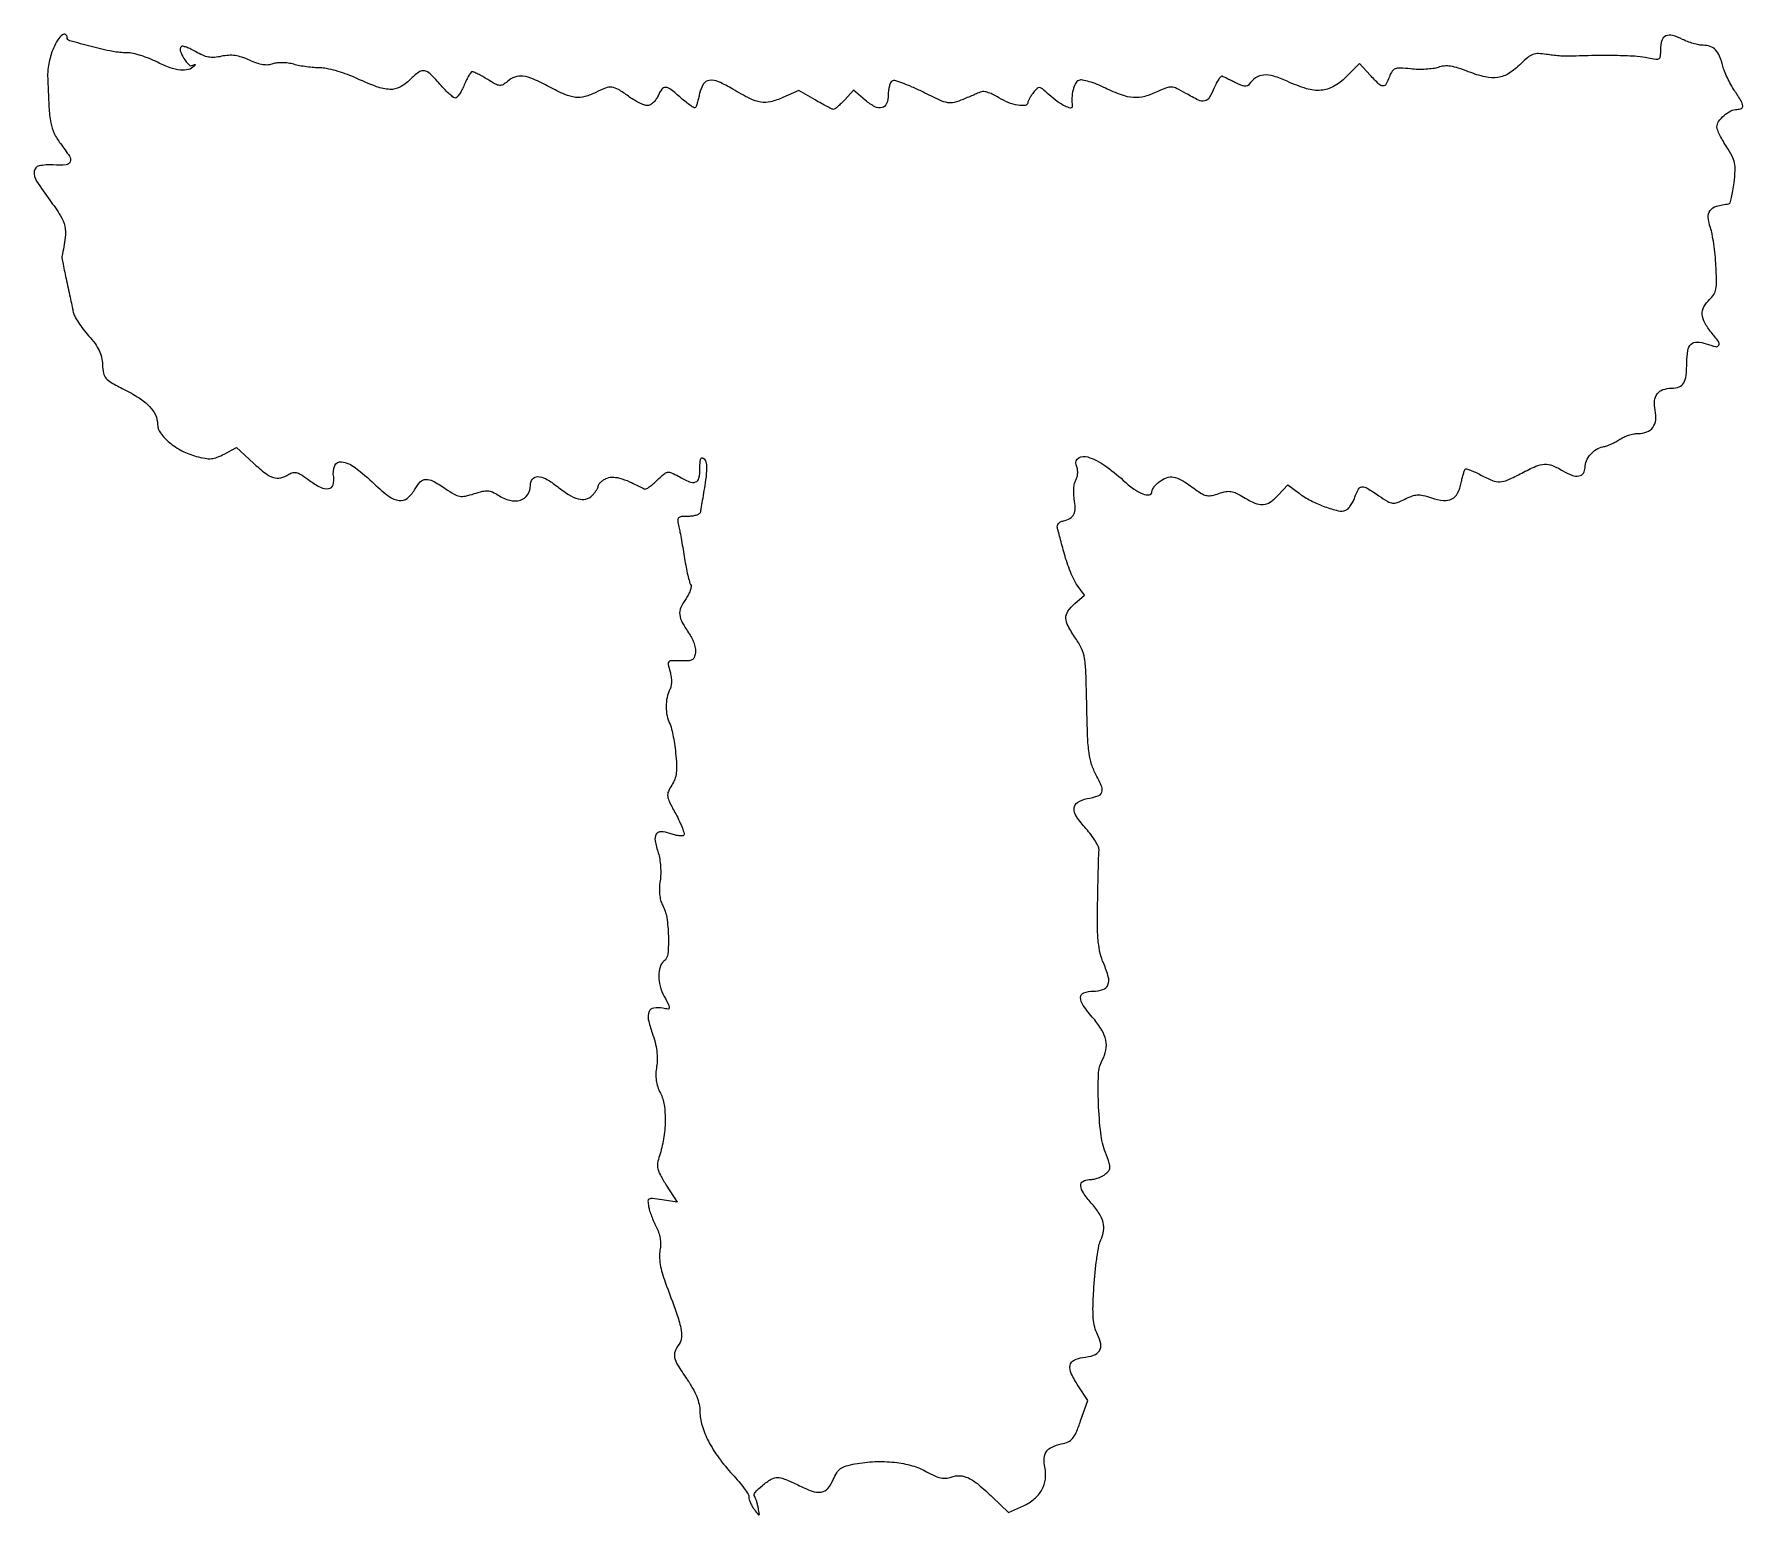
# Model space of a CAD drawing. Extents: x 0 to 454, y 0 to 393.
import ezdxf

# ---------------------------------------------------------------- set-up
doc = ezdxf.new("R2010")
doc.units = 0

msp = doc.modelspace()

# ---------------------------------------------------------------- linework, layer by layer
msp.add_lwpolyline([(5.375462, 389.25, 0.030456), (4.7506, 387.558799, 0.020783), (4.240549, 385.573438, 0.020996), (3.907783, 383.610427, 0.03913), (3.830882, 382, 0.005009), (4.172823, 373.566122, 0.034068), (4.666007, 369.428973, 0.064965), (5.584796, 366.623648, 0.051754), (7.25, 363.905609, -0.018407), (9.617767, 360.562712, -0.232532), (9.801134, 359.073564, -0.302823), (8.743915, 358.272722, -0.027907), (5.287425, 358.257533, 0.061079), (1.547903, 357.99308, 0.333035), (0.269686, 356.5797, 0.166697), (0.905277, 353.960884, 0.019038), (4.421022, 348.893218, -0.020757), (7.255325, 344.77767, -0.087429), (8.383238, 342.011464, -0.086292), (8.505219, 339.00829, -0.019923), (7.63828, 334, 0.097141), (7.631837, 333.633275, 0.002156), (7.950842, 331.884375, 0.004806), (8.354127, 329.835455, 0.003221), (8.852884, 327.5, -0.000899), (9.391063, 325.036038, -0.000925), (9.915092, 322.594157, -0.000894), (10.361679, 320.475602, -0.003944), (10.612734, 319.224789, 0.075371), (11.01624, 318.086453, 0.020618), (11.985804, 316.440515, 0.020356), (13.253644, 314.642936, 0.019935), (14.671916, 312.941389, -0.023297), (16.410076, 310.827337, -0.04801), (17.520057, 308.998893, -0.056749), (18.146654, 307.20631, -0.048791), (18.396537, 305.223949, 0.042517), (18.647894, 303.006413, 0.1298), (19.309384, 301.657768, 0.085858), (20.71616, 300.507691, 0.012405), (24, 298.759367, -0.02586), (28.091336, 296.437802, -0.058302), (30.849551, 294.18761, -0.080428), (32.447095, 291.899459, -0.112722), (33, 289.47811, 0.159297), (33.765387, 287.136678, 0.061305), (36.136529, 284.613447, 0.054607), (39.493009, 282.3908, 0.053241), (43.279262, 280.924803, 0.022044), (45.636123, 280.400353, 0.064612), (47.294724, 280.324291, 0.07141), (48.823318, 280.675427, 0.031417), (50.713174, 281.544868), (53.958761, 283.292733), (58.457038, 279.146366, 0.020404), (61.632174, 276.450696, 0.089144), (63.802841, 275.305988, 0.138401), (65.723668, 275.243695, 0.079067), (67.876855, 276.155168, -0.087905), (68.995612, 276.605764, -0.124036), (70.06487, 276.563739, -0.07478), (71.360854, 275.960919, -0.016737), (73.353081, 274.544263, 0.046217), (76.235721, 272.740064, 0.152888), (78.419636, 272.379912, 0.281666), (79.615301, 273.364915, 0.131114), (79.765229, 275.447792, -0.143606), (80.058036, 278.476497, -0.353928), (81.879702, 279.492638, -0.120489), (85.447366, 277.93632, -0.026448), (90.584571, 273.573635, 0.028456), (94.420062, 270.342816, 0.124792), (97.132617, 269.212437, 0.205812), (99.288529, 269.784611, 0.097328), (101.20349, 272.006323, -0.05569), (102.744904, 274.126641, -0.198877), (104.232564, 274.823916, -0.138585), (106.140483, 274.377699, -0.022925), (109.390701, 272.38048, 0.017872), (111.762922, 270.889561, 0.087943), (113.242105, 270.349733, 0.098375), (114.736488, 270.382051, 0.025264), (117.077112, 271.025449, -0.020236), (119.253364, 271.647254, -0.074578), (120.674313, 271.773995, -0.090975), (121.917919, 271.467855, -0.039325), (123.419093, 270.644969, 0.080956), (126.521905, 269.264993, 0.13829), (129.336695, 269.315433, 0.176634), (131.263399, 270.757199, 0.145697), (132, 273.231385, -0.160413), (132.545538, 274.888045, -0.237923), (133.883975, 275.563558, -0.125432), (136.019727, 275.019759, -0.041969), (138.730472, 273.233011, 0.023575), (142.150792, 270.793702, 0.075234), (144.701847, 269.647757, 0.125416), (146.708446, 269.602645, 0.140501), (148.394628, 270.537485, 0.02537), (149.009092, 271.217684, 0.028227), (149.528422, 271.933712, 0.029234), (149.896272, 272.58733, 0.11403), (150, 273.036245, -0.157425), (150.134411, 273.45257, -0.042847), (150.590914, 273.983447, -0.038906), (151.241659, 274.528417, -0.03201), (152.011621, 275.006219, -0.120967), (153.612049, 275.415956, -0.067726), (155.616761, 275.163289, -0.042064), (158.318768, 274.193178, -0.012697), (162.241618, 272.278009, 0.244695), (162.681457, 272.278183, 0.028044), (163.560776, 272.801011, 0.028736), (164.599677, 273.590717, 0.019499), (165.690947, 274.600038, -0.016427), (167.444459, 276.241965, -0.134131), (168.422189, 276.717915, -0.154237), (169.442828, 276.595149, -0.023818), (171.280369, 275.653875, 0.028481), (174.224558, 274.180203, 0.189905), (175.832466, 274.129072, 0.260628), (176.736144, 275.16497, 0.051902), (177, 277.7, -0.013399), (177.047532, 279.473343, -0.089796), (177.25, 280.327645, -0.338024), (177.615611, 280.530737, -0.161511), (178.124818, 280.275182, -0.167005), (178.676915, 279.145097, -0.044433), (178.747436, 277.112343, -0.025747), (178.407951, 273.909826, -0.00578), (177.486818, 268.5, 0.00546), (177.40612, 268.027892, 0.002697), (177.313404, 267.426562, 0.002676), (177.223897, 266.801524, 0.003908), (177.152314, 266.25, -0.204805), (176.871161, 265.764909, -0.069175), (176.140391, 265.362488, -0.054411), (175.102536, 265.09026, -0.036968), (173.883423, 265, 0.020366), (172.038469, 264.924821, 0.190694), (171.339025, 264.579749, 0.21647), (171.114118, 263.875831, 0.026824), (171.394441, 262.25, -0.008611), (171.696121, 260.814567, -0.002616), (172.104408, 258.629186, -0.002619), (172.53637, 256.175034, -0.002853), (172.930044, 253.785528, 0.008136), (173.328867, 251.514618, 0.01011), (173.776581, 249.41757, 0.008586), (174.216071, 247.679932, 0.072294), (174.536797, 246.940461, -0.178213), (174.664483, 246.31331, -0.047089), (174.411256, 245.304693, -0.041673), (173.883563, 244.133704, -0.0325), (173.128204, 242.959535, 0.060145), (171.903701, 240.8034, 0.129623), (171.64196, 238.926236, 0.097157), (172.325228, 236.814833, 0.024817), (174.23205, 233.748272, -0.04042), (174.938205, 232.529493, -0.034249), (175.484784, 231.144434, -0.03565), (175.806752, 229.80631, -0.076635), (175.819325, 228.748272, -0.068517), (175.486676, 227.582272, -0.169684), (174.88868, 226.941516, -0.110998), (173.834887, 226.658199, -0.021366), (171.845465, 226.660532, 0.011946), (169.478255, 226.707898, 0.202245), (168.775154, 226.408148, 0.248792), (168.579518, 225.730396, 0.01816), (169.062291, 223.782804, -0.03527), (169.350996, 222.420193, -0.039516), (169.430444, 221.081734, -0.043232), (169.302582, 219.881296, -0.074858), (168.966826, 218.938014, 0.076064), (168.270177, 216.965863, 0.046643), (168.037054, 214.506512, 0.04667), (168.263729, 212.049123, 0.076685), (168.9554, 210.083335, -0.060525), (169.364895, 209.029109, -0.01197), (169.819168, 207.050245, -0.01252), (170.237785, 204.705536, -0.011348), (170.554259, 202.264771, -0.014285), (170.800088, 199.106515, -0.04242), (170.722675, 196.937556, -0.058777), (170.311316, 195.241069, -0.056243), (169.51258, 193.659544, 0.043262), (168.613651, 191.988615, 0.137269), (168.445323, 190.742455, 0.080986), (168.913408, 189.230262, 0.009157), (170.575378, 186.038839, -0.013495), (171.584301, 184.059717, -0.020843), (172.33674, 182.293715, -0.016299), (172.829646, 180.847606, -0.277109), (172.712703, 180.379369, -0.199645), (172.292303, 180.205928, -0.030753), (171.371911, 180.265197, -0.030305), (170.236174, 180.479365, -0.022117), (169.005758, 180.848148, 0.070843), (166.660497, 181.308873, 0.279077), (165.416524, 180.642513, 0.182169), (165.109961, 178.90183, 0.033191), (165.942109, 175.675411, -0.040749), (166.327523, 174.081998, -0.022638), (166.548308, 172.093898, -0.022447), (166.590145, 170.047891, -0.033543), (166.426772, 168.267425, 0.029432), (166.24313, 166.431886, 0.035145), (166.294217, 164.69433, 0.03857), (166.570692, 163.146499, 0.059669), (167.065102, 161.883255, -0.084426), (168.188616, 158.535595, -0.032564), (168.631626, 153.639843, -0.028411), (168.482625, 148.936393, -0.200004), (167.440559, 146.950668, 0.146085), (166.405353, 145.397699, 0.076368), (166.065593, 143.077425, 0.064859), (166.439219, 140.358842, 0.053705), (167.506161, 137.635693, -0.004462), (168.751009, 135.195953, -0.143536), (168.867843, 134.545625, -0.408739), (168.538716, 134.275424, -0.025409), (167.16477, 134.468268, 0.083182), (164.744109, 134.527031, 0.260213), (163.49388, 133.574929, 0.158313), (163.295934, 131.53628, 0.031021), (164.324728, 127.94841, -0.022106), (165.090433, 125.447139, -0.030566), (165.537617, 123.143687, -0.03377), (165.672771, 121.005447, -0.040767), (165.500244, 119.001443, 0.033747), (165.308315, 117.086625, 0.043928), (165.405789, 115.327997, 0.045059), (165.804547, 113.649364, 0.038511), (166.513232, 111.974412, -0.084829), (167.512066, 108.834605, -0.038846), (167.775336, 104.53042, -0.036714), (167.348798, 99.801678, -0.039624), (166.237177, 95.309019, 0.044099), (165.781536, 93.394312, 0.094659), (165.84694, 91.883853, 0.068388), (166.493578, 90.209681, 0.015006), (168.070563, 87.549787), (170.967661, 82.981536), (166.939821, 83.625614, 0.009404), (164.4106, 83.981406, 0.14446), (163.551159, 83.837424, 0.293505), (163.214693, 83.284793, 0.040721), (163.362902, 81.884846, 0.030122), (163.646913, 80.758945, 0.013576), (164.147233, 79.319298, 0.013384), (164.759447, 77.82308, 0.017788), (165.399757, 76.5, -0.041553), (166.032169, 75.017624, -0.040763), (166.415687, 73.441582, -0.041137), (166.536128, 71.838581, -0.044164), (166.386441, 70.276046, 0.054156), (166.256536, 68.560336, 0.032384), (166.455638, 66.522222, 0.028596), (166.964591, 64.238764, 0.021033), (167.776717, 61.776046, -0.004158), (170.793539, 53.569649, -0.031011), (171.948525, 49.582609, -0.072918), (172.130917, 47.135228, -0.145338), (171.453017, 45.333383, 0.067518), (170.395478, 43.458928, 0.150582), (170.266096, 41.843464, 0.083978), (171.08047, 39.842754, 0.012105), (173.5, 36.136319, -0.020574), (175.06364, 33.650031, -0.033977), (176.14757, 31.419425, -0.0402), (176.786854, 29.38204, -0.055981), (177, 27.484269, 0.075359), (177.563992, 23.763492, 0.044076), (179.27726, 19.583193, 0.038736), (182.002502, 15.182692, 0.029168), (185.62742, 10.792841, -0.013258), (187.30204, 8.891384, -0.017603), (188.715555, 7.071345, -0.015016), (189.776354, 5.504362, -0.142215), (190, 4.733971, 0.076262), (190.100207, 4.080793, 0.028353), (190.429451, 3.209118, 0.027304), (190.90242, 2.283597, 0.02963), (191.46196, 1.44113, 0.003321), (192.454046, 0.141926, 0.30924), (192.669075, 0.072531, 0.37787), (192.777523, 0.245286, 0.003981), (192.518653, 1.753759, 0.015277), (192.321909, 2.683808, 0.014592), (192.066107, 3.614601, 0.014701), (191.792272, 4.422531, 0.049388), (191.547166, 4.923684, -0.334907), (191.647624, 6.003592, -0.034979), (193.607177, 7.872686, -0.038068), (195.933173, 9.518348, -0.135737), (197.674697, 10, -0.075722), (198.452946, 9.88146, -0.01424), (199.818559, 9.4125, -0.014935), (201.396066, 8.765655, -0.013187), (203, 8, 0.030094), (206.763275, 6.357314, 0.125395), (209.205402, 6.107553, 0.180676), (210.966486, 7.081253, 0.078273), (212.392162, 9.39615, -0.039306), (213.329049, 11.220832, -0.097616), (214.345352, 12.317156, -0.08612), (215.782321, 13.023432, -0.026063), (218.155582, 13.586377, -0.034999), (223.443164, 14.174738, -0.037466), (228.640362, 13.997704, -0.040198), (233.355525, 13.094308, -0.061807), (237.189358, 11.504443, 0.020068), (239.337199, 10.395966, 0.055549), (240.946523, 9.853129, 0.075436), (242.328697, 9.764891, 0.069233), (243.718636, 10.083125, -0.106066), (245.99191, 10.431303, -0.099082), (248.269183, 9.833101, -0.06102), (250.963563, 8.082085, -0.017032), (254.710671, 4.713599), (258.921342, 0.660781), (262.888843, 2.449875, 0.069578), (265.780506, 4.273154, 0.090398), (267.768067, 6.686286, 0.094811), (268.715969, 9.550216, 0.084662), (268.595736, 12.683951, -0.064524), (268.405388, 15.106847, -0.141912), (269.006291, 16.847493, -0.134331), (270.473996, 18.057323, -0.055201), (272.949462, 18.855828, 0.056314), (274.747337, 19.440172, 0.111835), (275.934279, 20.341562, 0.074773), (276.897467, 21.915104, 0.015354), (278.076242, 24.960525), (279.995032, 30.409117), (277.437522, 34.273776, -0.035802), (275.59684, 37.541191, -0.152512), (275.290609, 39.733816, -0.239853), (276.314103, 41.123686, -0.092354), (278.683718, 41.807804, 0.05638), (281.531766, 42.413409, 0.17154), (283.069752, 43.611815, 0.191633), (283.416438, 45.410419, 0.072374), (282.564726, 47.874834, -0.059513), (281.816269, 49.873196, -0.041439), (281.440069, 52.2551, -0.026598), (281.372043, 55.551712, -0.007468), (281.616546, 60.696669, -0.009751), (281.939773, 64.633268, -0.01139), (282.404376, 68.354646, -0.010417), (282.932431, 71.471686, -0.065523), (283.438064, 73, 0.074376), (284.183043, 75.392315, 0.102623), (284.068404, 77.632778, 0.082453), (283.014821, 79.990855, 0.033815), (280.880583, 82.784796, -0.030315), (278.792041, 85.479645, -0.127428), (278.104819, 87.390626, -0.28464), (278.6767, 88.536575, -0.139214), (280.30887, 89, 0.048657), (281.329705, 89.099578, 0.030578), (282.490576, 89.402949, 0.030559), (283.607242, 89.846181, 0.048142), (284.49371, 90.371742, 0.054547), (285.52887, 91.317617, 0.174277), (285.867522, 92.174526, 0.090395), (285.685392, 93.387614, 0.008871), (284.675425, 96.179828, -0.062572), (283.413778, 101.33922, -0.019994), (282.821896, 109.230702, -0.01726), (282.81908, 116.989667, -0.115768), (283.82039, 120.684259, 0.075184), (284.792006, 123.387166, 0.10086), (284.776324, 125.983938, 0.085145), (283.706673, 128.68582, 0.040298), (281.5, 131.728966, -0.023084), (278.757117, 135.250136, -0.151368), (278.071491, 137.353048, -0.321452), (278.919719, 138.573618, -0.085566), (281.393011, 139, 0.079972), (284.00726, 139.420826, 0.225555), (285.31094, 140.667115, 0.158245), (285.420882, 142.84976, 0.037176), (284.192957, 146.344638, -0.043333), (283.285739, 149.031905, -0.034983), (282.773048, 152.035982, -0.022836), (282.555427, 156.104755, -0.006331), (282.586708, 162.5, -0.000976), (282.678953, 167.228715, -0.001315), (282.782054, 171.508293, -0.000892), (282.884422, 175.099065, -0.014206), (282.9559, 176.315466, 0.129227), (282.792543, 177.267535, 0.027331), (282.005313, 178.773758, 0.026912), (280.870293, 180.468709, 0.022713), (279.497234, 182.134741, -0.034209), (276.982249, 185.333309, -0.160559), (276.345357, 187.552087, -0.253112), (277.265397, 189.105621, -0.084844), (279.806784, 190.094319, 0.028406), (282.718596, 190.864365, 0.225464), (283.70236, 191.79723, 0.195458), (283.676957, 193.239371, 0.021024), (282.207989, 196.314009, -0.044427), (281.00244, 199.173754, -0.043737), (280.313275, 202.216489, -0.024636), (279.937132, 206.576559, -0.00456), (279.714186, 214.63054, 0.00362), (279.486171, 223.468845, 0.032782), (279.10625, 227.310567, 0.067453), (278.303021, 229.918117, 0.04315), (276.72619, 232.673608, -0.026403), (274.724143, 235.915565, -0.120753), (274.15914, 238.038752, -0.161524), (274.718532, 239.843656, -0.058635), (276.544964, 241.852147), (279.089929, 244.064965), (277.159988, 246.782483, -0.041113), (276.317409, 248.203062, -0.0154), (275.367208, 250.317354, -0.015136), (274.468722, 252.695002, -0.017764), (273.767035, 255, 0.000291), (273.177424, 257.211385, 0.000341), (272.615692, 259.307554, 0.0003), (272.138632, 261.078672, 0.002106), (271.902011, 261.94061, -0.130563), (271.894547, 262.53888, -0.115784), (272.181479, 263.0931, -0.096802), (272.739413, 263.534697, -0.066876), (273.5, 263.806292, 0.080979), (275.220593, 264.475676, 0.146128), (276.240804, 265.575276, 0.117492), (276.620027, 267.240973, 0.042732), (276.387646, 269.667561, -0.035459), (276.239278, 271.010949, -0.030796), (276.271103, 272.427471, -0.032028), (276.4623, 273.709286, -0.074664), (276.804383, 274.614935, 0.068572), (277.151207, 275.500514, 0.051751), (277.289861, 276.537374, 0.049317), (277.214037, 277.634069, 0.048974), (276.924959, 278.697374, -0.364097), (277.554164, 280.504604, -0.217835), (279.958463, 280.766347, -0.070868), (284.497032, 278.506232, -0.037865), (289.382645, 274.561695, 0.032932), (292.092313, 272.329511, 0.060387), (294.595594, 270.953468, 0.122289), (296.293162, 270.716645, 0.383853), (297, 271.501698, -0.124363), (297.169009, 272.170687, -0.044781), (297.714677, 272.995586, -0.04102), (298.502007, 273.830773, -0.038232), (299.432942, 274.548019, -0.087059), (301.346807, 275.371573, -0.128289), (303.166727, 275.330606, -0.07435), (305.413636, 274.310666, -0.015033), (309.029327, 271.812508, 0.034932), (310.499262, 270.881004, 0.09168), (311.68292, 270.49904, 0.087023), (312.961837, 270.555744, 0.029386), (314.7625, 271.067052, -0.034583), (316.606816, 271.570122, -0.086233), (317.998999, 271.605089, -0.077591), (319.408186, 271.166396, -0.024231), (321.351207, 270.091959, 0.035598), (324.34469, 268.524341, 0.119048), (326.512013, 268.142787, 0.137211), (328.434194, 268.812883, 0.05386), (330.570866, 270.670967), (333.046235, 273.341934), (336.060429, 271.113444, 0.042006), (339.184375, 269.18662, 0.030161), (342.949624, 267.557248, 0.027659), (346.484511, 266.491603, 0.152134), (348.447739, 266.618319, 0.110866), (349.06093, 267.026435, 0.037677), (349.744319, 267.858827, 0.035281), (350.384382, 268.922843, 0.033913), (350.878104, 270.080175, -0.040472), (351.815114, 272.199261, -0.258694), (352.770293, 272.807841, -0.152676), (354.149028, 272.467486, -0.012954), (357.259199, 270.469838, 0.014403), (359.628758, 268.957559, 0.102978), (360.905983, 268.514352, 0.126255), (362.137888, 268.665902, 0.025921), (364.149959, 269.577547, -0.030136), (366.012289, 270.402511, -0.077337), (367.451698, 270.697854, -0.070182), (368.994341, 270.555331, -0.021632), (371.24691, 269.918512, 0.051698), (374.429857, 269.221866, 0.146118), (376.646115, 269.620613, 0.160508), (378.153655, 271.131473, 0.066161), (379.112604, 273.896186, -0.009376), (379.394718, 275.154869, -0.01253), (379.700534, 276.284878, -0.00977), (379.995262, 277.208462, -0.11474), (380.193501, 277.526835, -0.27826), (380.522733, 277.608315, -0.015109), (381.576942, 277.246757, -0.019961), (382.862001, 276.702645, -0.012891), (384.305798, 275.976089, 0.025228), (387.408616, 274.509422, 0.110222), (389.396657, 274.164973, 0.094601), (391.494514, 274.670892, 0.015977), (395.212151, 276.5, -0.019227), (398.935742, 278.302075, -0.089982), (401.243281, 278.849202, -0.112296), (403.33639, 278.489195, -0.038117), (406.106399, 277.081489, 0.047475), (408.488156, 275.926557, 0.124959), (410.360495, 275.72357, 0.207709), (411.536055, 276.444686, 0.153942), (412, 277.915859, -0.098841), (412.362778, 279.733095, -0.078841), (413.41189, 281.438727, -0.077676), (414.955441, 282.757318, -0.090924), (416.748595, 283.453993, 0.037482), (417.76982, 283.730202, 0.019814), (418.989939, 284.215697, 0.019607), (420.205562, 284.814247, 0.028575), (421.221101, 285.442312, -0.046074), (422.26603, 286.039113, -0.029461), (423.571659, 286.542429, -0.029521), (424.921466, 286.887109, -0.047783), (426.100062, 287, 0.090062), (428.418817, 287.421079, 0.145332), (430.006808, 288.623082, 0.135302), (430.75121, 290.569647, 0.073553), (430.620872, 293.145641, -0.067601), (430.461741, 295.692554, -0.143809), (431.147683, 297.52459, -0.153079), (432.676971, 298.623484, -0.079989), (435.015456, 299, 0.092765), (436.97043, 299.365854, 0.170618), (438.185792, 300.406234, 0.106601), (438.824957, 302.384994, 0.025013), (439, 305.881787, -0.042119), (439.262195, 308.988778, -0.16181), (440.161443, 310.677874, -0.205039), (441.738067, 311.264609, -0.07193), (444.160775, 310.794109, 0.024082), (446.703955, 310.042737, 0.358091), (447.482735, 310.417597, 0.272058), (447.386404, 311.409617, 0.017864), (445.541099, 313.768788, -0.048711), (443.762332, 316.35679, -0.113346), (443.117832, 318.605841, -0.136649), (443.568671, 320.638569, -0.086555), (445.071327, 322.56455, 0.071592), (446.154685, 323.871063, 0.091246), (446.715801, 325.329129, 0.051284), (446.894288, 327.477231, 0.009362), (446.741297, 331.469537, 0.011065), (446.509665, 334.389728, 0.010482), (446.145948, 337.350149, 0.010493), (445.714345, 339.955062, 0.035819), (445.278184, 341.616077, -0.05926), (444.68856, 344.382193, -0.190271), (445.207456, 346.157183, -0.160992), (446.884837, 347.28294, -0.039892), (450.178044, 347.923489, 0.301353), (450.474149, 348.171763, 0.012001), (450.859595, 349.599745, 0.017671), (451.232628, 351.400153, 0.011167), (451.546072, 353.522452, 0.017346), (451.835909, 356.748246, 0.063986), (451.687213, 358.785026, 0.071212), (451.03773, 360.60454, 0.024896), (449.618028, 363.001011, -0.01455), (448.615697, 364.615834, -0.017323), (447.769046, 366.196408, -0.016268), (447.150886, 367.563743, -0.098329), (447, 368.323572, -0.155037), (447.457275, 369.762848, -0.058881), (448.883361, 371.347189, -0.058255), (450.687351, 372.591762, -0.122492), (452.328741, 373, 0.112535), (453.499355, 373.266849, 0.324723), (453.872213, 373.958242, 0.103593), (453.400907, 375.291308, 0.011577), (451.655439, 378.017865, -0.021303), (450.703783, 379.570091, -0.01586), (449.783442, 381.35673, -0.016098), (449.022156, 383.099885, -0.034666), (448.575045, 384.494406, 0.036166), (447.726223, 387.114808, 0.094229), (446.655545, 388.772542, 0.120665), (445.231315, 389.683943, 0.082459), (443.327895, 390, -0.048045), (442.182139, 390.11035, -0.021998), (440.720499, 390.461879, -0.021547), (439.202053, 390.970301, -0.027773), (437.860083, 391.572354, 0.050705), (435.230314, 392.610314, 0.175545), (433.433574, 392.479016, 0.214033), (432.359334, 391.275249, 0.076875), (432, 388.95193, -0.020289), (431.92218, 387.034884, -0.219982), (431.550963, 386.377744, -0.200291), (430.787728, 386.20051, -0.016606), (428.75, 386.614405, 0.043981), (425.862049, 387.038165, 0.008771), (420.648623, 387.248102, 0.009098), (414.480766, 387.275907, 0.007834), (408, 387.085598, -0.022288), (406.781673, 387.085041, -0.009298), (405.141357, 387.188034, -0.009178), (403.386756, 387.363475, -0.011744), (401.779087, 387.59249, 0.033603), (399.629619, 387.803394, 0.096302), (398.155135, 387.563346, 0.08539), (396.777957, 386.767927, 0.022821), (394.901683, 385.055529, -0.054488), (391.820186, 382.581275, -0.104795), (388.867984, 381.473986, -0.093955), (385.502249, 381.599769, -0.037706), (381.083589, 382.967052, 0.015843), (378.321767, 383.955775, 0.041694), (376.275397, 384.432239, 0.056745), (374.589758, 384.486283, 0.063613), (373.002163, 384.150599, -0.049888), (371.646898, 383.825063, -0.019773), (369.738708, 383.640349, -0.019335), (367.647433, 383.602086, -0.022971), (365.677192, 383.732917, 0.013638), (362.892277, 383.970114, 0.104287), (361.600791, 383.774753, 0.165308), (360.780836, 383.104052, 0.048593), (360.048431, 381.627383, -0.033442), (359.134532, 379.635618, -0.298357), (358.32653, 379.200624, -0.173223), (357.272736, 379.682742, -0.011829), (354.936188, 382.068311), (352.069956, 385.136623), (348.501645, 381.568311, -0.066609), (345.216108, 379.058289, -0.11227), (341.913692, 378.052086, -0.092276), (338.047289, 378.486487, -0.034501), (332.92639, 380.442647, 0.03502), (329.334277, 381.810551, 0.093374), (326.619127, 382.103924, 0.128801), (324.515472, 381.372146, 0.101241), (322.815036, 379.64651, -0.170927), (322.331202, 379.274122, -0.104824), (321.608151, 379.195364, -0.065621), (320.615378, 379.429328, -0.02523), (319.315036, 379.999059, 0.000417), (318.180738, 380.564669, 0.000484), (317.100449, 381.100922, 0.00043), (316.185108, 381.553212, 0.002885), (315.729044, 381.774813, 0.323162), (315.340448, 381.704661, 0.037982), (314.746145, 380.986241, 0.034073), (314.093365, 379.914524, 0.020799), (313.465624, 378.571969, -0.035613), (312.188066, 376.037963, -0.216635), (311.010937, 375.222322, -0.159193), (309.389996, 375.444905, -0.017509), (306.030821, 377.224651, 0.015435), (303.562021, 378.545804, 0.098761), (302.19915, 378.913633, 0.108159), (300.85485, 378.712176, 0.020187), (298.548776, 377.724651, -0.044808), (295.087187, 376.439793, -0.083288), (292.11572, 376.142658, -0.071523), (288.915479, 376.822528, -0.025966), (284.638067, 378.651469, 0.019423), (282.449734, 379.621206, 0.024179), (280.345235, 380.341919, 0.023567), (278.562256, 380.767808, 0.139329), (277.615913, 380.682854, 0.182985), (276.717267, 379.881268, 0.058181), (276.06725, 378.176237, 0.051417), (275.751721, 376.01924, 0.047654), (275.869583, 373.785988, -0.516503), (275.419526, 373.353725, -0.068577), (273.9331, 373.854953, -0.041028), (271.846561, 375.117573, -0.029919), (269.748264, 376.835347, 0.010253), (267.951692, 378.428069, 0.141619), (267.167473, 378.781532, 0.236909), (266.502595, 378.558867, 0.033718), (265.530067, 377.438755, 0.016051), (264.966319, 376.641495, 0.018752), (264.485037, 375.849197, 0.018008), (264.13092, 375.156138, 0.098814), (264.031803, 374.75, -0.371344), (263.359679, 374.033571, -0.07002), (261.416404, 374.09897, -0.051923), (258.863711, 374.825292, -0.043181), (256.34265, 376.097248, 0.024882), (254.953669, 376.862955, 0.030589), (253.586317, 377.429663, 0.031753), (252.41154, 377.752595, 0.150345), (251.724616, 377.688057, 0.001939), (251.033765, 377.399215, 0.000382), (249.796523, 376.875168, 0.000405), (248.356073, 376.262374, 0.000376), (246.880568, 375.631944, -0.037549), (244.511788, 374.821963, -0.109947), (242.797367, 374.761248, -0.063093), (240.723018, 375.424881, -0.006766), (236.165579, 377.62179, 0.012173), (233.371789, 378.931496, 0.017859), (230.850308, 379.933672, 0.013388), (228.756975, 380.617688, 0.213828), (228.035011, 380.521638, 0.144523), (227.636091, 380.076023, 0.041032), (227.304035, 379.196737, 0.037661), (227.07622, 378.094319, 0.032135), (227, 376.909598, -0.088234), (226.577866, 374.536083, -0.250038), (225.362828, 373.45147, -0.185259), (223.450783, 373.696879, -0.051418), (220.905117, 375.426385), (217.780696, 378.055412), (215.438097, 375.527706, -0.012254), (214.495621, 374.559468, -0.016994), (213.601606, 373.742514, -0.013541), (212.830801, 373.120054, -0.164522), (212.475819, 373, -0.113688), (212.070005, 373.093481, -0.005109), (210.778319, 373.738322, -0.008352), (209.255454, 374.5505, -0.005859), (207.567285, 375.513436), (203.27843, 378.026873), (199.036061, 376.127507, -0.044564), (195.756552, 374.997298, -0.102187), (193.157757, 374.89552, -0.076524), (190.280802, 375.840213, -0.017422), (185.777867, 378.328691, 0.02938), (181.932588, 380.335284, 0.138248), (179.492469, 380.697745, 0.22512), (177.89589, 379.674059, 0.089249), (176.905681, 377.193216, -0.009496), (176.61528, 375.899019, -0.012656), (176.299676, 374.736223, -0.009936), (175.995103, 373.786105, -0.114323), (175.788928, 373.455594, -0.339889), (175.465754, 373.413304, -0.016625), (174.491142, 374.022174, -0.021236), (173.310263, 374.890639, -0.013061), (171.992898, 376.00634, 0.014958), (169.288241, 378.279399, 0.148379), (167.923549, 378.81561, 0.261138), (166.892444, 378.341363, 0.050371), (165.818046, 376.5, -0.050305), (165.260262, 375.543747, -0.052691), (164.530295, 374.734375, -0.05853), (163.746772, 374.181226, -0.125097), (163.033765, 374, -0.092572), (162.181795, 374.159101, -0.022935), (160.876449, 374.734375, -0.022671), (159.418031, 375.543074, -0.021004), (158, 376.5, 0.023272), (155.368781, 378.258306, 0.107049), (153.643194, 378.847964, 0.118376), (151.918002, 378.640526, 0.031362), (149.364307, 377.506161, -0.052774), (146.483244, 376.371174, -0.097032), (143.979089, 376.179562, -0.073668), (141.142405, 376.946833, -0.02063), (137, 378.96055, 0.019014), (132.806629, 381.01581, 0.072627), (130.010285, 381.797827, 0.117528), (127.85321, 381.567684, 0.099146), (125.876953, 380.388644, -0.049445), (124.745501, 379.551924, -0.159805), (123.844962, 379.349588, -0.101047), (122.755351, 379.683457, -0.01371), (120.680178, 380.888644, 0.008281), (119.321869, 381.69735, 0.011208), (118.066825, 382.379789, 0.008348), (117.00417, 382.904862, 0.111011), (116.580939, 383, 0.23997), (116.240429, 382.82659, 0.01971), (115.668998, 381.971875, 0.023001), (115.045457, 380.841012, 0.015534), (114.435553, 379.5, -0.020074), (113.811057, 378.159327, -0.028587), (113.14336, 377.028125, -0.028017), (112.516901, 376.197874, -0.22057), (112.090172, 376, -0.165092), (111.596873, 376.167444, -0.016055), (110.607785, 376.978093, -0.018994), (109.467838, 378.054345, -0.013905), (108.283689, 379.329677, 0.016047), (105.415021, 382.392827, 0.150859), (103.839455, 383.226391, 0.210774), (102.33368, 382.876517, 0.035422), (100.043951, 380.890105, -0.074847), (97.341377, 378.894743, -0.132886), (94.65993, 378.288515, -0.081037), (91.145078, 379.014195, -0.016005), (85.191786, 381.512474, 0.021934), (82.84487, 382.46479, 0.018481), (80.286392, 383.269289, 0.018879), (77.894458, 383.829203, 0.048084), (76.122555, 384, -0.02097), (74.489985, 384.0685, -0.012996), (72.58221, 384.278935, -0.013032), (70.706191, 384.585371, -0.022835), (69.175849, 384.949567, 0.034505), (67.718712, 385.260628, 0.030738), (66.174901, 385.38421, 0.032144), (64.741906, 385.318471, 0.063388), (63.635834, 385.051644, -0.075173), (62.396725, 384.783314, -0.054744), (60.986397, 384.848497, -0.044359), (59.353994, 385.255288, -0.024246), (57.437725, 386.023706, 0.027121), (55.383712, 386.83369, 0.045442), (53.578276, 387.257508, 0.049405), (51.836942, 387.328979, 0.040043), (49.984343, 387.072152, -0.036675), (48.119393, 386.800818, -0.061347), (46.538617, 386.88211, -0.059126), (44.984997, 387.349177, -0.031573), (43.197401, 388.264591, 0.020598), (41.887364, 388.972139, 0.030678), (40.684115, 389.470519, 0.031034), (39.707736, 389.740002, 0.253385), (39.279228, 389.612561, 0.292528), (39.035373, 388.502398, 0.053196), (40.014698, 386.522006, 0.05489), (41.366444, 384.833946, 0.337981), (42.400714, 384.694455, -0.019388), (42.79527, 384.899376, -0.269021), (42.949202, 384.886207, -0.419854), (42.968888, 384.767875, -0.027005), (42.72423, 384.467889, -0.149257), (41.20125, 383.562585, -0.086667), (39.060165, 383.418735, -0.061485), (36.319264, 384.056545, -0.029403), (32.998178, 385.500923, 0.022039), (30.884197, 386.457556, 0.019612), (28.611089, 387.265896, 0.020065), (26.508481, 387.830463, 0.055606), (24.988759, 388, -0.047854), (21.098206, 388.373208, -0.015256), (15.417154, 389.65421, -0.007005), (9.679077, 391.219418, -0.334302), (9, 392.121573, 0.2745), (8.56403, 392.855852, 0.300918), (7.747871, 392.785978, 0.085417), (6.527254, 391.423057, 0.036301)], format="xyb", close=True)

doc.saveas('drawing.dxf')
